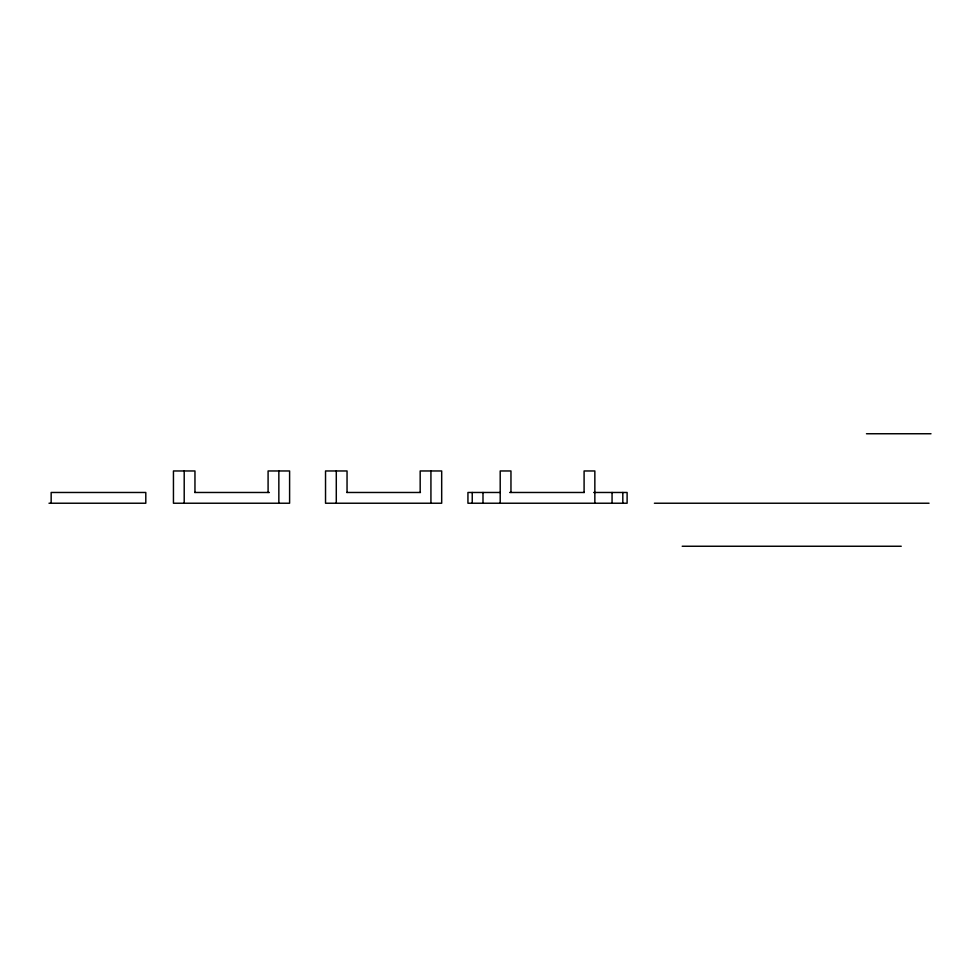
<?xml version="1.0" encoding="UTF-8"?>
<svg xmlns="http://www.w3.org/2000/svg" width="980" height="980" viewBox="0 0 980 980"><rect width="100%" height="100%" fill="white"/><g stroke="black" fill="none" stroke-linecap="round" stroke-linejoin="round"><path stroke-width="1.47" d="M866.467 433.748L931 433.748M194.702 492.475L269.378 492.475M346.785 492.475L420.445 492.475M500.204 492.475L467.938 492.475L467.938 503.23L627.114 503.23L627.114 492.475L593.672 492.475M509.661 492.475L584.35 492.475M49 503.23L145.799 503.23L145.799 492.475L51.156 492.475L51.156 503.23M654.395 503.23L929.04 503.23M682.202 546.252L901.233 546.252M622.815 492.475L622.815 503.23M612.059 492.475L612.059 503.23M594.848 503.23L594.848 470.964L584.092 470.964L584.092 492.475M510.96 492.475L510.96 470.964L500.204 470.964L500.204 503.23M482.993 492.475L482.993 503.23M472.238 492.475L472.238 503.23M430.93 470.964L430.93 503.23M420.175 492.475L420.175 470.964L441.686 470.964L441.686 503.23L325.532 503.23L325.532 470.964L347.043 470.964L347.043 492.475M336.287 470.964L336.287 503.23M278.847 470.964L278.847 503.23M268.091 492.475L268.091 470.964L289.602 470.964L289.602 503.23L173.448 503.23L173.448 470.964L194.959 470.964L194.959 492.475M184.203 470.964L184.203 503.23"/></g></svg>
